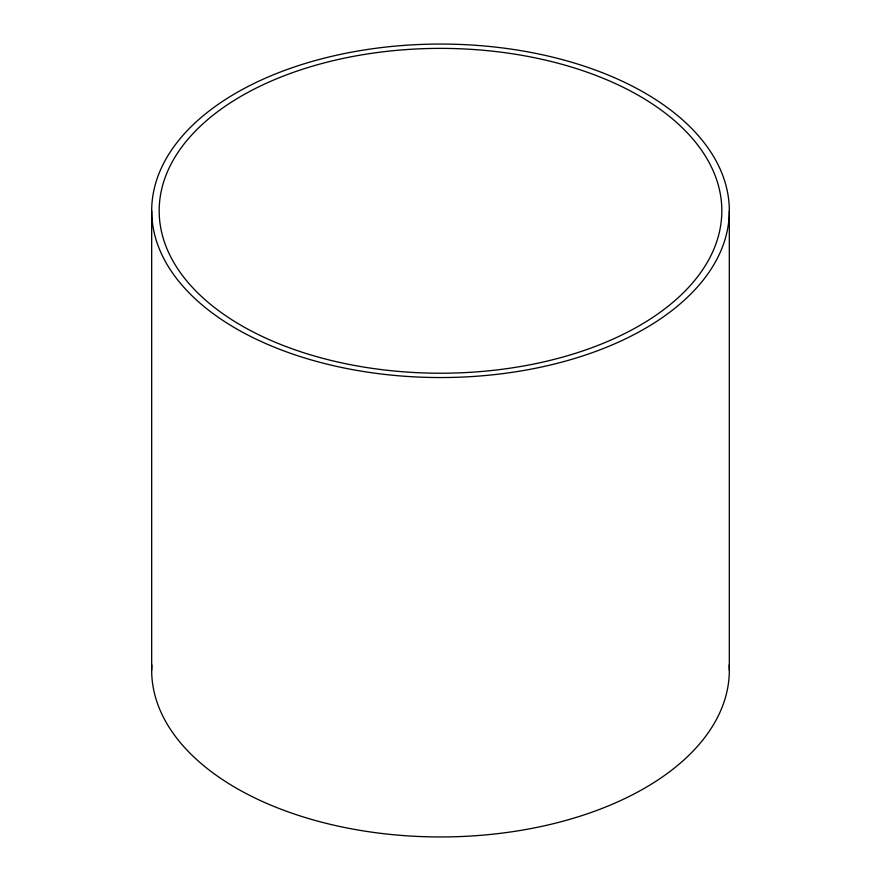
<?xml version="1.0" encoding="UTF-8"?>
<svg xmlns="http://www.w3.org/2000/svg" width="881" height="881" viewBox="0 0 881 881"><rect width="100%" height="100%" fill="white"/><g stroke="black" fill="none" stroke-linecap="round" stroke-linejoin="round"><path stroke-width="1.32" d="M729.325 210.801A288.825 166.751 0 0 1 296.093 355.208A288.825 166.751 0 0 1 296.093 66.394A288.825 166.751 0 0 1 729.325 210.801L729.325 670.199M151.675 210.801L151.675 670.199M729.182 664.913A288.825 166.751 0 0 1 440.5 836.95A288.825 166.751 0 0 1 151.818 664.913M299.837 351.464A281.325 162.423 0 0 0 721.825 210.801A281.325 162.423 0 0 0 299.837 70.139A281.325 162.423 0 0 0 299.837 351.464"/></g></svg>
